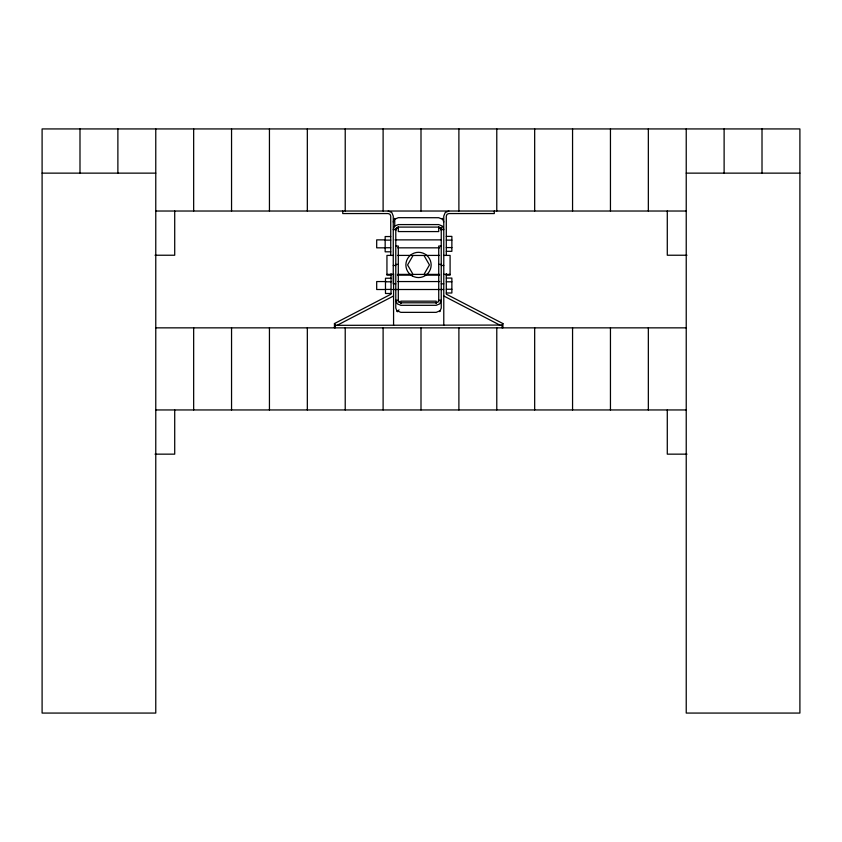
<?xml version="1.0" encoding="UTF-8"?>
<svg xmlns="http://www.w3.org/2000/svg" width="842" height="842" viewBox="0 0 842 842"><rect width="100%" height="100%" fill="white"/><g stroke="black" fill="none" stroke-linecap="round" stroke-linejoin="round"><path stroke-width="1.26" d="M393.256 221.972L394.74 218.362L394.74 226.056L393.256 229.624L395.782 229.624L396.519 227.845L398.308 227.098L438.724 227.098L440.513 227.845L441.25 229.624L443.776 229.624L442.303 226.056L438.724 224.582L398.308 224.582L394.74 226.056M395.782 230.319L396.519 228.529L398.308 227.793M502.074 327.854L502.074 325.075L502.906 323.57L446.302 294.174L446.302 273.661M395.782 228.435L395.782 308.077L397.266 311.645L399.045 309.856M334.442 327.854L334.442 323.57L391.046 294.174L391.046 273.661M334.442 323.57L335.284 325.075L337.074 325.328L393.572 295.984M394.74 219.194L398.308 217.678L438.724 217.72L442.303 219.194L442.303 218.362L443.776 221.972M448.828 211.026L445.26 212.51L443.776 216.078L443.776 325.328M337.074 325.328L502.074 325.075M42.1 173.136L155.77 173.136M686.23 173.136L799.9 173.136M155.77 211.026L686.23 211.026M446.302 236.391L451.87 236.391L451.87 251.316L446.302 251.316M390.73 236.549L385.162 236.549L385.162 251.811L390.73 251.811M384.573 239.875L376.69 239.875L376.69 247.832L384.573 247.832M395.077 239.875L441.05 239.875M385.162 240.117L390.73 240.117M446.302 240.117L451.87 240.117M395.782 246.043L398.308 246.043L398.308 301.615M441.25 246.043L438.724 246.043L438.724 301.615M385.162 247.748L390.73 247.748M446.302 247.58L451.87 247.58M397.708 247.832L439.735 247.832M155.023 255.231L174.715 255.231L174.715 211.026M686.977 255.231L667.285 255.231L667.285 211.026M393.519 255.41L386.941 255.41L386.941 275.155L390.888 275.155M397.466 255.41L411.938 255.41M425.094 255.41L439.566 255.41M443.513 255.41L450.091 255.41L450.091 275.155L446.144 275.155M395.782 264.399L398.308 264.399M438.724 264.399L441.25 264.399M393.256 265.472L395.782 265.472M441.25 265.472L443.776 265.472M386.941 274.387L393.519 274.387M397.466 274.387L411.938 274.387M425.094 274.387L439.566 274.387M443.513 274.387L450.091 274.387M397.466 275.155L411.938 275.155M425.094 275.155L439.566 275.155M446.302 278.07L451.87 278.07L451.87 292.995L446.302 292.995M391.046 278.228L385.478 278.228L385.478 293.49L391.046 293.49M385.889 281.554L376.69 281.554L376.69 289.511L385.889 289.511M397.708 281.554L439.735 281.554M385.478 281.796L391.046 281.796M446.302 281.796L451.87 281.796M395.782 283.838L393.256 283.838L393.256 216.078L391.783 212.51L388.204 211.026M441.25 283.838L443.776 283.838M446.302 289.259L451.87 289.259M385.478 289.427L391.046 289.427M392.446 289.511L443.681 289.511M400.834 302.794L436.198 302.794L437.987 302.057L438.724 300.268L441.25 300.268L439.777 303.836L436.198 305.32L400.834 305.32L397.266 303.836L395.782 300.268L398.308 300.268L399.045 302.057L400.834 302.794L399.045 302.057M155.77 327.854L686.23 327.854M155.77 409.949L686.23 409.949M155.023 454.154L174.715 454.154L174.715 409.949M686.977 454.154L667.285 454.154L667.285 409.949M438.724 227.793L440.513 228.529L441.25 230.319M443.776 295.984L500.274 325.328M762.01 128.931L762.01 173.136M724.12 128.931L724.12 173.136M686.23 128.931L686.23 713.069L799.9 713.069L799.9 128.931L42.1 128.931L42.1 713.069L155.77 713.069L155.77 128.931M648.34 128.931L648.34 211.026M648.34 327.854L648.34 409.949M610.45 128.931L610.45 211.026M610.45 327.854L610.45 409.949M572.56 128.931L572.56 211.026M572.56 327.854L572.56 409.949M534.67 128.931L534.67 211.026M534.67 327.854L534.67 409.949M502.906 323.57L502.906 327.854M496.78 128.931L496.78 211.026M496.78 327.854L496.78 409.949M494.296 211.026L494.296 213.552L448.828 213.552L447.039 214.289L446.302 216.078L446.302 255.494M458.89 128.931L458.89 211.026M458.89 327.854L458.89 409.949M441.25 227.151L441.25 308.077L439.777 311.645L439.777 310.866L436.198 312.35L400.834 312.35L397.266 310.866L397.266 311.645M438.724 226.53L438.724 231.582L398.308 231.571L398.308 226.53M436.198 303.646L436.198 301.162L400.834 301.162L400.834 303.646M421 128.931L421 211.026M421 327.854L421 409.949M393.572 273.661L393.572 325.328M390.73 255.494L390.73 216.078L389.993 214.289L388.204 213.552L342.736 213.552L342.736 211.026M383.11 128.931L383.11 211.026M383.11 327.854L383.11 409.949M345.22 128.931L345.22 211.026M345.22 327.854L345.22 409.949M335.284 325.075L335.284 327.854M307.33 128.931L307.33 211.026M307.33 327.854L307.33 409.949M269.44 128.931L269.44 211.026M269.44 327.854L269.44 409.949M231.55 128.931L231.55 211.026M231.55 327.854L231.55 409.949M193.66 128.931L193.66 211.026M193.66 327.854L193.66 409.949M117.88 128.931L117.88 173.136M79.99 128.931L79.99 173.136M413.054 255.473L407.581 264.946L413.054 274.408L423.989 274.408L429.452 264.946L423.989 255.473L413.054 255.473M412.201 275.881A12.63 12.63 0 0 0 431.146 264.946A12.63 12.63 0 0 0 412.201 254A12.63 12.63 0 0 0 412.201 275.881"/></g></svg>
